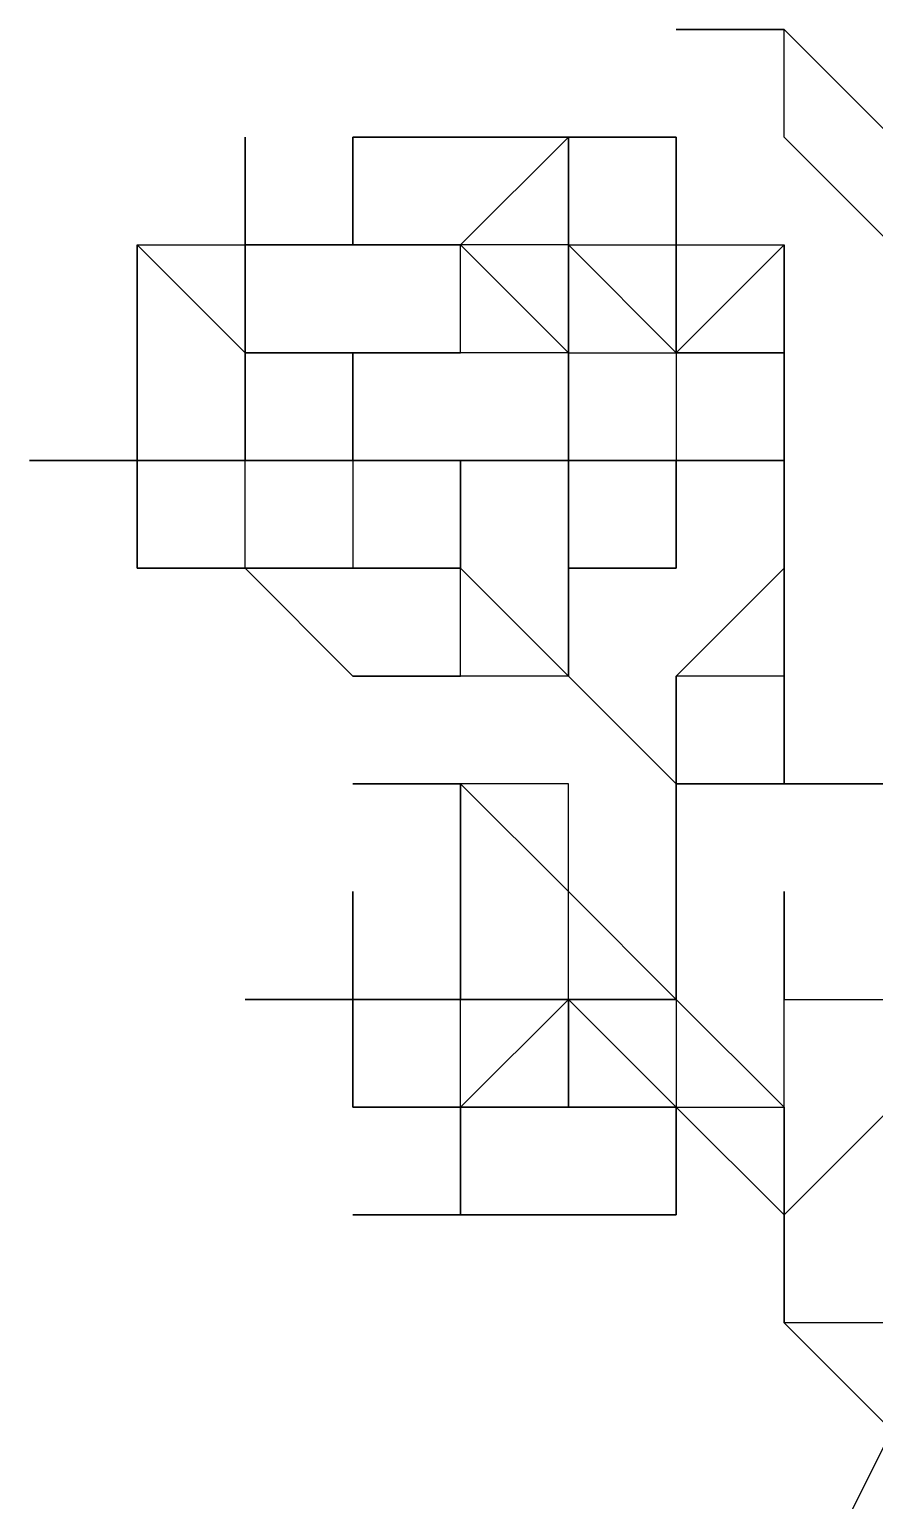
# Model space of a CAD drawing. Header units: millimetres. Extents: x 0 to 600, y 0 to 450.
# Drawn here: x 511 to 518.84, y 40.35 to 54 of the extents above; entities that cross this region are included whole.
import ezdxf

# ---------------------------------------------------------------- set-up
doc = ezdxf.new("R2010")
doc.units = ezdxf.units.MM
doc.layers.add('Engraving', color=1, linetype='Continuous')

msp = doc.modelspace()

# ---------------------------------------------------------------- linework, layer by layer
at = {"layer": 'Engraving'}
for p, q in [((518, 54), (517, 54)), ((517, 54), (517, 54)), ((517, 54), (517, 54)), ((517, 54), (518, 54)), ((518, 53), (518, 54)), ((518, 54), (518, 54)), ((518, 54), (518, 54)), ((518, 54), (518, 54)), ((518, 54), (518, 54)), ((518, 54), (518, 54)), ((518, 54), (519, 53)), ((513, 52), (513, 53)), ((513, 53), (513, 53)), ((513, 53), (513, 52)), ((514, 52), (514, 53)), ((514, 53), (514, 53)), ((514, 53), (514, 53)), ((514, 53), (514, 53)), ((514, 53), (514, 53)), ((514, 53), (514, 53)), ((514, 53), (515, 53)), ((515, 53), (514, 53)), ((514, 53), (514, 53)), ((514, 53), (514, 53)), ((514, 53), (514, 53)), ((514, 53), (514, 53)), ((514, 53), (514, 53)), ((514, 53), (514, 52)), ((515, 53), (515, 53)), ((515, 53), (515, 53)), ((515, 53), (516, 53)), ((516, 53), (515, 53)), ((515, 53), (515, 53)), ((515, 53), (515, 53)), ((515, 53), (515, 53)), ((515, 53), (515, 53)), ((515, 53), (515, 53)), ((515, 53), (515, 53)), ((515, 53), (515, 53)), ((515, 52), (516, 53)), ((516, 53), (516, 53)), ((516, 53), (516, 53)), ((516, 53), (516, 53)), ((516, 53), (516, 53)), ((516, 53), (516, 53)), ((516, 53), (517, 53)), ((517, 53), (516, 53)), ((516, 53), (516, 53)), ((516, 53), (516, 53)), ((516, 53), (516, 53)), ((516, 53), (516, 53)), ((516, 53), (516, 52)), ((516, 52), (516, 53)), ((516, 53), (516, 53)), ((516, 53), (516, 53)), ((516, 53), (516, 53)), ((516, 53), (516, 53)), ((516, 53), (516, 53)), ((516, 53), (516, 53)), ((516, 53), (516, 52)), ((517, 53), (517, 53)), ((517, 53), (517, 53)), ((517, 53), (517, 53)), ((517, 53), (517, 52)), ((517, 52), (517, 53)), ((517, 53), (517, 53)), ((519, 52), (518, 53)), ((518, 53), (518, 53)), ((512, 51), (512, 52)), ((512, 52), (512, 52)), ((512, 52), (512, 52)), ((512, 52), (512, 51)), ((512, 51), (512, 52)), ((512, 52), (512, 52)), ((512, 52), (512, 52)), ((512, 52), (512, 52)), ((512, 52), (513, 52)), ((513, 51), (512, 52)), ((512, 52), (512, 52)), ((512, 52), (512, 51)), ((513, 52), (513, 52)), ((513, 52), (513, 52)), ((513, 52), (513, 52)), ((513, 52), (514, 52)), ((514, 52), (513, 52)), ((513, 52), (513, 52)), ((513, 52), (513, 52)), ((513, 52), (513, 52)), ((513, 52), (513, 52)), ((513, 52), (513, 52)), ((513, 52), (513, 52)), ((513, 52), (513, 52)), ((513, 52), (513, 52)), ((513, 52), (513, 52)), ((513, 52), (513, 52)), ((513, 52), (513, 52)), ((513, 52), (513, 52)), ((513, 52), (513, 52)), ((513, 52), (513, 52)), ((513, 52), (513, 52)), ((513, 52), (513, 52)), ((513, 52), (513, 52)), ((513, 52), (513, 52)), ((513, 52), (513, 52)), ((513, 52), (513, 51)), ((513, 51), (513, 52)), ((513, 52), (513, 52)), ((513, 52), (513, 51)), ((515, 52), (514, 52)), ((514, 52), (514, 52)), ((514, 52), (514, 52)), ((514, 52), (514, 52)), ((514, 52), (515, 52)), ((516, 52), (515, 52)), ((515, 52), (515, 52)), ((515, 52), (515, 52)), ((515, 52), (515, 52)), ((515, 52), (515, 52)), ((515, 52), (515, 52)), ((515, 52), (515, 52)), ((515, 52), (515, 52)), ((515, 51), (515, 52)), ((515, 52), (515, 52)), ((515, 52), (516, 51)), ((515, 52), (515, 52)), ((515, 52), (515, 52)), ((515, 52), (515, 52)), ((515, 52), (515, 52)), ((515, 52), (515, 52)), ((515, 52), (515, 52)), ((517, 51), (516, 52)), ((516, 52), (516, 52)), ((516, 52), (516, 51)), ((516, 51), (516, 52)), ((516, 52), (516, 52)), ((516, 52), (516, 52)), ((516, 52), (516, 52)), ((516, 52), (516, 52)), ((516, 52), (516, 52)), ((516, 52), (516, 52)), ((516, 52), (516, 52)), ((516, 52), (516, 52)), ((516, 52), (516, 52)), ((516, 52), (516, 52)), ((516, 52), (516, 52)), ((516, 52), (516, 52)), ((516, 52), (516, 52)), ((516, 52), (516, 52)), ((516, 52), (516, 52)), ((516, 52), (516, 52)), ((516, 52), (517, 52)), ((517, 52), (517, 52)), ((517, 52), (517, 52)), ((517, 52), (518, 52)), ((517, 51), (517, 52)), ((517, 52), (517, 52)), ((517, 52), (517, 52)), ((517, 52), (517, 52)), ((517, 52), (517, 51)), ((518, 52), (517, 51)), ((518, 52), (518, 52)), ((518, 52), (518, 52)), ((518, 52), (518, 52)), ((518, 52), (518, 52)), ((518, 52), (518, 52)), ((518, 52), (518, 51)), ((518, 51), (518, 52)), ((518, 52), (518, 52)), ((518, 52), (518, 52)), ((518, 52), (518, 52)), ((518, 52), (518, 52)), ((518, 52), (518, 52)), ((518, 52), (518, 52)), ((512, 50), (512, 51)), ((512, 51), (512, 51)), ((512, 51), (512, 51)), ((512, 51), (512, 51)), ((512, 51), (512, 51)), ((512, 51), (512, 51)), ((512, 51), (512, 51)), ((512, 51), (512, 51)), ((512, 51), (512, 51)), ((512, 51), (512, 51)), ((512, 50), (512, 51)), ((512, 51), (512, 50)), ((512, 51), (512, 51)), ((512, 51), (512, 51)), ((512, 51), (512, 51)), ((512, 51), (512, 51)), ((512, 51), (512, 50)), ((514, 51), (513, 51)), ((513, 51), (513, 51)), ((513, 51), (513, 51)), ((513, 51), (513, 51)), ((513, 51), (513, 51)), ((513, 51), (513, 50)), ((513, 51), (513, 51)), ((513, 51), (513, 51)), ((513, 51), (513, 51)), ((513, 51), (513, 51)), ((513, 51), (514, 51)), ((514, 51), (513, 51)), ((513, 51), (513, 51)), ((513, 51), (513, 51)), ((513, 51), (513, 51)), ((513, 51), (513, 51)), ((513, 51), (513, 51)), ((513, 50), (513, 51)), ((513, 51), (513, 51)), ((513, 51), (513, 51)), ((513, 51), (513, 51)), ((513, 51), (513, 51)), ((513, 51), (514, 51)), ((515, 51), (514, 51)), ((514, 51), (514, 51)), ((514, 51), (514, 51)), ((514, 51), (514, 50)), ((514, 50), (514, 51)), ((514, 51), (514, 51)), ((514, 51), (514, 51)), ((514, 51), (514, 51)), ((514, 51), (514, 51)), ((514, 51), (514, 51)), ((514, 51), (514, 51)), ((514, 51), (514, 51)), ((514, 51), (514, 51)), ((514, 51), (514, 51)), ((514, 51), (514, 51)), ((514, 51), (515, 51)), ((515, 51), (514, 51)), ((514, 51), (514, 51)), ((514, 51), (514, 51)), ((514, 51), (514, 51)), ((514, 51), (514, 51)), ((514, 51), (514, 51)), ((514, 51), (514, 51)), ((514, 51), (514, 51)), ((514, 51), (515, 51)), ((515, 51), (514, 51)), ((514, 51), (515, 51)), ((516, 51), (515, 51)), ((515, 51), (515, 51)), ((515, 51), (515, 51)), ((515, 51), (515, 51)), ((515, 51), (515, 51)), ((515, 51), (515, 51)), ((515, 51), (515, 51)), ((515, 51), (515, 51)), ((515, 51), (515, 51)), ((515, 51), (515, 51)), ((515, 51), (515, 51)), ((515, 51), (515, 51)), ((515, 51), (515, 51)), ((515, 51), (515, 51)), ((515, 51), (515, 51)), ((515, 51), (515, 51)), ((515, 51), (515, 51)), ((515, 51), (515, 51)), ((515, 51), (515, 51)), ((515, 51), (515, 51)), ((515, 51), (515, 51)), ((515, 51), (515, 51)), ((515, 51), (515, 51)), ((516, 50), (516, 51)), ((516, 51), (516, 51)), ((516, 51), (516, 51)), ((516, 51), (516, 51)), ((516, 51), (516, 51)), ((516, 51), (516, 51)), ((516, 51), (516, 51)), ((516, 51), (517, 51)), ((516, 51), (516, 51)), ((516, 51), (516, 51)), ((516, 51), (516, 51)), ((516, 51), (516, 51)), ((516, 51), (516, 50)), ((516, 50), (516, 51)), ((516, 51), (516, 51)), ((516, 51), (516, 51)), ((516, 51), (516, 51)), ((516, 51), (516, 51)), ((516, 51), (516, 51)), ((516, 51), (516, 51)), ((516, 51), (516, 51)), ((516, 51), (516, 51)), ((516, 51), (516, 51)), ((516, 51), (516, 51)), ((516, 51), (516, 51)), ((518, 51), (517, 51)), ((517, 51), (517, 50)), ((517, 51), (517, 51)), ((517, 51), (517, 51)), ((517, 51), (518, 51)), ((518, 51), (517, 51)), ((517, 51), (517, 51)), ((517, 51), (517, 51)), ((517, 51), (517, 51)), ((517, 51), (517, 51)), ((517, 51), (517, 51)), ((517, 51), (517, 51)), ((517, 51), (517, 51)), ((517, 51), (517, 51)), ((517, 51), (517, 51)), ((517, 51), (517, 51)), ((517, 51), (517, 51)), ((517, 51), (517, 51)), ((517, 51), (517, 51)), ((517, 51), (517, 51)), ((517, 51), (517, 51)), ((517, 51), (517, 51)), ((517, 51), (517, 51)), ((517, 51), (517, 51)), ((517, 51), (517, 51)), ((517, 51), (518, 51)), ((518, 51), (518, 51)), ((518, 51), (518, 51)), ((518, 51), (518, 51)), ((518, 51), (518, 51)), ((518, 51), (518, 51)), ((518, 51), (518, 51)), ((518, 51), (518, 50)), ((518, 50), (518, 51)), ((518, 51), (518, 51)), ((518, 51), (518, 51)), ((518, 51), (518, 51)), ((518, 51), (518, 51)), ((518, 51), (518, 51)), ((518, 51), (518, 51)), ((518, 51), (518, 51)), ((512, 50), (511, 50)), ((511, 50), (511, 50)), ((511, 50), (511, 50)), ((511, 50), (512, 50)), ((512, 50), (511, 50)), ((511, 50), (512, 50)), ((512, 49), (512, 50)), ((512, 50), (512, 50)), ((512, 50), (512, 50)), ((513, 50), (512, 50)), ((512, 50), (512, 50)), ((512, 50), (512, 50)), ((512, 50), (512, 50)), ((512, 50), (512, 50)), ((512, 50), (512, 49)), ((512, 49), (512, 50)), ((512, 50), (512, 50)), ((512, 50), (512, 50)), ((512, 50), (512, 50)), ((512, 50), (512, 50)), ((512, 50), (512, 50)), ((512, 50), (513, 50)), ((513, 50), (512, 50)), ((512, 50), (512, 50)), ((512, 50), (512, 50)), ((512, 50), (512, 49)), ((512, 50), (512, 50)), ((512, 50), (513, 50)), ((513, 49), (513, 50)), ((513, 50), (514, 50)), ((514, 50), (513, 50)), ((513, 50), (513, 50)), ((513, 50), (513, 50)), ((513, 50), (513, 50)), ((513, 50), (513, 50)), ((513, 50), (513, 50)), ((513, 50), (513, 50)), ((513, 50), (513, 50)), ((513, 50), (513, 50)), ((513, 50), (514, 50)), ((513, 50), (513, 50)), ((514, 50), (514, 50)), ((515, 50), (514, 50)), ((514, 50), (514, 50)), ((514, 50), (514, 50)), ((514, 50), (514, 49)), ((514, 50), (514, 50)), ((514, 50), (514, 50)), ((514, 50), (514, 50)), ((514, 50), (515, 50)), ((514, 50), (514, 50)), ((514, 50), (514, 50)), ((514, 50), (514, 50)), ((514, 50), (514, 50)), ((514, 50), (514, 50)), ((514, 50), (514, 50)), ((516, 50), (515, 50)), ((515, 50), (515, 50)), ((515, 50), (515, 50)), ((515, 50), (515, 50)), ((515, 50), (515, 49)), ((515, 49), (515, 50)), ((515, 50), (515, 50)), ((515, 50), (515, 50)), ((515, 50), (515, 50)), ((515, 50), (515, 50)), ((515, 50), (515, 50)), ((515, 50), (515, 50)), ((516, 50), (515, 50)), ((515, 50), (515, 50)), ((515, 50), (515, 50)), ((515, 50), (516, 50)), ((515, 50), (515, 50)), ((515, 50), (515, 50)), ((515, 50), (515, 50)), ((515, 50), (515, 50)), ((515, 50), (515, 50)), ((515, 50), (515, 50)), ((515, 50), (516, 50)), ((516, 49), (516, 50)), ((516, 50), (516, 50)), ((516, 50), (516, 50)), ((516, 50), (516, 49)), ((517, 50), (516, 50)), ((516, 50), (516, 50)), ((516, 50), (516, 50)), ((516, 50), (516, 50)), ((516, 50), (516, 50)), ((516, 50), (516, 50)), ((516, 50), (516, 50)), ((516, 50), (516, 50)), ((516, 50), (516, 50)), ((516, 50), (516, 50)), ((516, 50), (516, 50)), ((516, 50), (516, 50)), ((516, 50), (516, 50)), ((516, 50), (516, 50)), ((516, 50), (516, 50)), ((516, 50), (516, 50)), ((516, 50), (516, 50)), ((517, 50), (516, 50)), ((516, 50), (516, 50)), ((516, 50), (517, 50)), ((516, 50), (516, 50)), ((516, 50), (516, 50)), ((516, 50), (516, 50)), ((516, 50), (516, 50)), ((518, 50), (517, 50)), ((517, 50), (517, 50)), ((517, 50), (517, 50)), ((517, 50), (517, 50)), ((517, 50), (517, 49)), ((517, 49), (517, 50)), ((517, 50), (517, 50)), ((517, 50), (517, 50)), ((517, 50), (517, 50)), ((517, 50), (517, 50)), ((517, 50), (517, 50)), ((517, 50), (517, 50)), ((517, 50), (517, 50)), ((517, 50), (517, 50)), ((517, 50), (518, 50)), ((518, 50), (518, 50)), ((518, 50), (518, 50)), ((518, 50), (518, 50)), ((518, 50), (518, 50)), ((518, 50), (518, 50)), ((518, 49), (518, 50)), ((518, 50), (518, 50)), ((518, 50), (518, 49)), ((513, 49), (512, 49)), ((512, 49), (512, 49)), ((512, 49), (512, 49)), ((512, 49), (512, 49)), ((512, 49), (513, 49)), ((513, 49), (512, 49)), ((512, 49), (512, 49)), ((512, 49), (512, 49)), ((512, 49), (513, 49)), ((514, 48), (513, 49)), ((513, 49), (513, 49)), ((513, 49), (513, 49)), ((513, 49), (514, 48)), ((514, 49), (513, 49)), ((513, 49), (513, 49)), ((513, 49), (513, 49)), ((513, 49), (513, 49)), ((513, 49), (513, 49)), ((513, 49), (513, 49)), ((513, 49), (513, 49)), ((513, 49), (513, 49)), ((513, 49), (513, 49)), ((513, 49), (513, 49)), ((513, 49), (513, 49)), ((513, 49), (513, 49)), ((513, 49), (513, 49)), ((513, 49), (513, 49)), ((513, 49), (513, 49)), ((514, 49), (513, 49)), ((513, 49), (513, 49)), ((513, 49), (514, 49)), ((515, 49), (514, 49)), ((514, 49), (514, 49)), ((514, 49), (514, 49)), ((514, 49), (514, 49)), ((514, 49), (515, 49)), ((514, 49), (514, 49)), ((514, 49), (514, 49)), ((514, 49), (514, 49)), ((514, 49), (514, 49)), ((515, 48), (515, 49)), ((515, 49), (515, 49)), ((515, 49), (515, 49)), ((515, 49), (515, 49)), ((515, 49), (515, 49)), ((515, 49), (515, 49)), ((515, 49), (515, 49)), ((515, 49), (515, 49)), ((515, 49), (515, 49)), ((515, 49), (515, 49)), ((515, 49), (515, 49)), ((515, 49), (516, 48)), ((517, 49), (516, 49)), ((516, 49), (516, 49)), ((516, 49), (516, 49)), ((516, 49), (516, 48)), ((516, 49), (516, 49)), ((516, 49), (516, 49)), ((516, 49), (516, 49)), ((516, 49), (517, 49)), ((516, 48), (516, 49)), ((516, 49), (516, 49)), ((517, 49), (517, 49)), ((517, 48), (518, 49)), ((518, 48), (518, 49)), ((518, 49), (518, 49)), ((518, 49), (518, 49)), ((518, 49), (518, 49)), ((518, 49), (518, 49)), ((518, 49), (518, 49)), ((518, 49), (518, 49)), ((518, 49), (518, 49)), ((518, 49), (518, 49)), ((518, 49), (518, 48)), ((518, 49), (518, 48)), ((515, 48), (514, 48)), ((514, 48), (514, 48)), ((514, 48), (514, 48)), ((514, 48), (514, 48)), ((514, 48), (514, 48)), ((514, 48), (514, 48)), ((514, 48), (514, 48)), ((514, 48), (515, 48)), ((516, 48), (515, 48)), ((515, 48), (515, 48)), ((515, 48), (515, 48)), ((515, 48), (515, 48)), ((515, 48), (515, 48)), ((515, 48), (515, 48)), ((515, 48), (515, 48)), ((515, 48), (515, 48)), ((515, 48), (515, 48)), ((517, 47), (516, 48)), ((516, 48), (516, 48)), ((516, 48), (516, 48)), ((516, 48), (517, 47)), ((517, 47), (517, 48)), ((517, 48), (517, 48)), ((517, 48), (517, 48)), ((517, 48), (517, 48)), ((518, 48), (517, 48)), ((517, 48), (517, 48)), ((517, 48), (517, 47)), ((518, 47), (518, 48)), ((518, 48), (518, 48)), ((518, 48), (518, 47)), ((515, 47), (514, 47)), ((514, 47), (514, 47)), ((514, 47), (514, 47)), ((514, 47), (514, 47)), ((514, 47), (515, 47)), ((515, 47), (514, 47)), ((514, 47), (515, 47)), ((515, 46), (515, 47)), ((515, 47), (515, 47)), ((515, 47), (515, 47)), ((515, 47), (515, 47)), ((515, 47), (515, 46)), ((516, 47), (515, 47)), ((515, 47), (515, 47)), ((515, 47), (515, 47)), ((515, 47), (515, 47)), ((515, 47), (515, 47)), ((515, 47), (516, 46)), ((516, 46), (516, 47)), ((517, 45), (517, 47)), ((517, 47), (517, 47)), ((517, 47), (517, 46)), ((517, 46), (517, 47)), ((517, 47), (517, 47)), ((517, 47), (517, 47)), ((517, 47), (517, 47)), ((517, 47), (517, 47)), ((517, 47), (517, 47)), ((517, 47), (517, 46)), ((518, 47), (517, 47)), ((517, 47), (518, 47)), ((517, 47), (517, 47)), ((517, 47), (517, 47)), ((519, 47), (518, 47)), ((518, 47), (518, 47)), ((518, 47), (518, 47)), ((518, 47), (519, 47)), ((518, 47), (518, 47)), ((518, 47), (518, 47)), ((514, 45), (514, 46)), ((514, 46), (514, 45)), ((515, 45), (515, 46)), ((515, 46), (515, 46)), ((515, 46), (515, 46)), ((515, 46), (515, 45)), ((516, 45), (516, 46)), ((516, 46), (516, 46)), ((516, 46), (516, 46)), ((516, 46), (517, 45)), ((517, 46), (517, 46)), ((517, 46), (517, 46)), ((517, 46), (517, 46)), ((517, 46), (517, 46)), ((517, 46), (517, 45)), ((518, 45), (518, 46)), ((518, 46), (518, 46)), ((518, 46), (518, 46)), ((518, 46), (518, 46)), ((518, 46), (518, 46)), ((518, 46), (518, 45)), ((514, 45), (513, 45)), ((513, 45), (513, 45)), ((513, 45), (513, 45)), ((513, 45), (513, 45)), ((513, 45), (513, 45)), ((513, 45), (513, 45)), ((513, 45), (513, 45)), ((513, 45), (513, 45)), ((513, 45), (513, 45)), ((513, 45), (513, 45)), ((513, 45), (513, 45)), ((513, 45), (514, 45)), ((513, 45), (514, 45)), ((514, 45), (513, 45)), ((513, 45), (513, 45)), ((513, 45), (513, 45)), ((514, 44), (514, 45)), ((514, 45), (514, 45)), ((514, 45), (514, 44)), ((515, 45), (514, 45)), ((514, 45), (514, 45)), ((514, 45), (514, 45)), ((514, 45), (515, 45)), ((514, 45), (514, 45)), ((514, 45), (514, 45)), ((516, 45), (515, 44)), ((515, 44), (515, 45)), ((515, 45), (515, 45)), ((515, 45), (515, 45)), ((515, 45), (515, 45)), ((515, 45), (515, 45)), ((515, 45), (515, 45)), ((515, 45), (515, 45)), ((515, 45), (515, 45)), ((515, 45), (515, 45)), ((515, 45), (515, 45)), ((515, 45), (515, 45)), ((515, 45), (515, 45)), ((515, 45), (515, 45)), ((515, 45), (515, 45)), ((515, 45), (516, 45)), ((516, 45), (515, 45)), ((515, 45), (516, 45)), ((516, 44), (516, 45)), ((516, 45), (516, 44)), ((517, 44), (516, 45)), ((516, 45), (517, 45)), ((516, 45), (516, 45)), ((516, 45), (516, 45)), ((516, 45), (516, 45)), ((516, 45), (516, 45)), ((516, 45), (516, 45)), ((516, 45), (516, 45)), ((517, 45), (516, 45)), ((516, 45), (516, 45)), ((517, 45), (517, 45)), ((517, 45), (517, 45)), ((517, 45), (517, 45)), ((517, 45), (517, 44)), ((518, 44), (517, 45)), ((517, 45), (518, 44)), ((517, 45), (517, 45)), ((518, 44), (518, 45)), ((518, 45), (518, 45)), ((518, 45), (518, 45)), ((518, 45), (519, 45)), ((515, 44), (514, 44)), ((514, 44), (514, 44)), ((514, 44), (515, 44)), ((515, 43), (515, 44)), ((515, 44), (516, 44)), ((515, 44), (515, 44)), ((515, 44), (515, 44)), ((516, 44), (515, 44)), ((515, 44), (515, 43)), ((516, 44), (516, 44)), ((516, 44), (516, 44)), ((516, 44), (516, 44)), ((516, 44), (516, 44)), ((516, 44), (517, 44)), ((517, 44), (516, 44)), ((516, 44), (516, 44)), ((518, 43), (517, 44)), ((517, 44), (517, 44)), ((517, 44), (517, 44)), ((517, 44), (517, 44)), ((517, 44), (517, 44)), ((517, 44), (517, 44)), ((517, 44), (517, 43)), ((517, 44), (517, 44)), ((517, 44), (517, 44)), ((517, 44), (517, 44)), ((517, 44), (517, 44)), ((517, 44), (517, 44)), ((517, 44), (517, 44)), ((517, 44), (517, 44)), ((517, 44), (517, 44)), ((517, 44), (518, 44)), ((517, 43), (517, 44)), ((517, 44), (517, 44)), ((517, 44), (517, 44)), ((517, 44), (517, 44)), ((517, 44), (517, 44)), ((517, 44), (517, 44)), ((517, 44), (517, 44)), ((517, 44), (517, 44)), ((518, 44), (518, 44)), ((518, 44), (518, 44)), ((518, 44), (518, 44)), ((518, 44), (518, 43)), ((518, 44), (518, 44)), ((519, 44), (518, 43)), ((518, 43), (518, 44)), ((515, 43), (514, 43)), ((514, 43), (515, 43)), ((516, 43), (515, 43)), ((515, 43), (515, 43)), ((515, 43), (515, 43)), ((515, 43), (515, 43)), ((515, 43), (515, 43)), ((515, 43), (515, 43)), ((515, 43), (515, 43)), ((515, 43), (516, 43)), ((517, 43), (516, 43)), ((516, 43), (516, 43)), ((516, 43), (516, 43)), ((516, 43), (517, 43)), ((516, 43), (516, 43)), ((516, 43), (516, 43)), ((517, 43), (517, 43)), ((518, 42), (518, 43)), ((518, 43), (518, 43)), ((518, 43), (518, 43)), ((518, 43), (518, 43)), ((518, 43), (518, 43)), ((518, 43), (518, 43)), ((518, 43), (518, 43)), ((518, 43), (518, 43)), ((518, 43), (518, 42)), ((519, 42), (518, 42)), ((518, 42), (518, 42)), ((518, 42), (518, 42)), ((518, 42), (518, 42)), ((518, 42), (518, 42)), ((518, 42), (518, 42)), ((518, 42), (518, 42)), ((518, 42), (518, 42)), ((518, 42), (519, 41)), ((518, 39), (519, 41))]:
    msp.add_line(p, q, dxfattribs=at)

doc.saveas('drawing.dxf')
